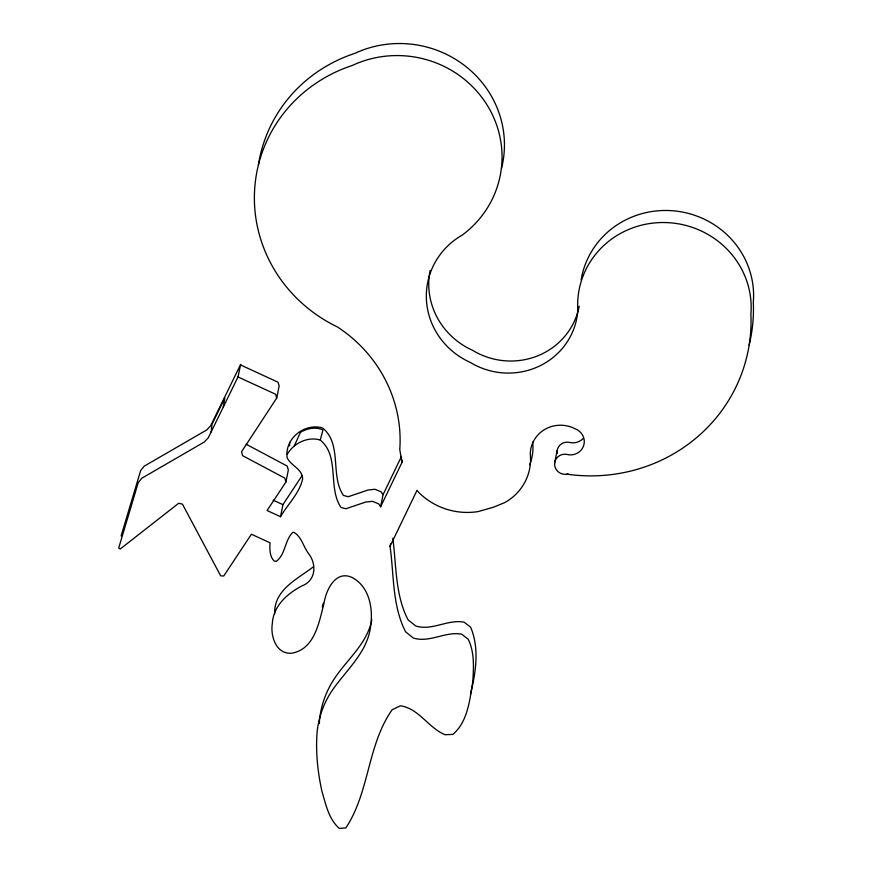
<?xml version="1.0" encoding="UTF-8"?>
<svg xmlns="http://www.w3.org/2000/svg" width="872" height="872" viewBox="0 0 872 872"><rect width="100%" height="100%" fill="white"/><g stroke="black" fill="none" stroke-linecap="round" stroke-linejoin="round"><path stroke-width="1.31" d="M287.248 454.334C293.395 443.325 307.881 436.142 320.231 440.055C340.091 456.176 327.512 487.797 341.039 507.493L345.879 508.758L365.739 502.032L372.562 501.324L378.699 503.885L380.628 506.752L383.037 494.697L381.108 491.83L374.971 489.268L368.148 489.988L348.288 496.702L343.448 495.449C329.91 475.741 342.5 444.131 322.64 427.999C304.764 422.528 284.141 438.703 287.215 457.964C291.095 465.942 302.682 469.016 302.606 479.088C299.347 493.585 287.771 504.158 280.533 516.704L267.083 510.523L285.918 482.074L288.327 470.019L287.27 466.106L246.209 444.251M289.624 445.908L289.657 442.278M319.37 723.662L319.446 720.981A98.209 94.547 11.3 0 1 333.976 679.299C346.162 660.529 365.019 645.64 371.047 623.284M274.669 613.844C273.841 589.712 297.265 579.226 313.408 566.8M211.155 431.891L211.929 424.392L224.813 398.035L223.254 407.126M285.918 482.074L284.861 478.15L242.634 455.685L241.555 451.761L276.74 397.992L275.585 394.231L238.002 376.944L240.661 364.387L210.675 425.754L206.762 429.929L144.12 466.226L140.654 470.575L121.099 535.986M276.74 397.992L279.149 385.947L277.994 382.176L240.41 364.888M280.533 516.704L282.942 504.648L301.941 475.807M380.628 506.752L401.938 462.509L402.417 460.1M238.002 376.944L238.252 376.432L208.266 437.809L204.353 441.984L141.711 478.281L138.245 482.63L118.69 548.03L120.205 549.011L178.651 503.297L182.422 504.103L220.681 575.836L223.733 576.011L251.398 534.22L270.058 542.809C269.655 548.924 269.481 556.238 274.07 560.947L276.217 561.426C285.569 554.559 284.708 540.269 292.73 532.4L293.929 532.323C301.603 536.705 303.085 546.308 308.557 553.589C316.983 564.391 315.893 580.697 301.799 585.973C287.248 593.636 273.307 605.931 272.337 623.502C270.211 636.298 276.413 655.112 292.294 653.117C314.923 648.735 319.021 622.161 323.959 603.544C325.954 589.973 335.818 569.231 352.648 577.787C369.357 586.921 373.172 608.416 370.698 625.791C367.722 652.605 345.77 670.306 331.567 691.354A98.209 94.547 11.3 0 0 317.037 733.025C315.642 752.569 317.746 772.123 321.91 791.22C325.823 804.257 328.602 818.961 339.273 828.4L345.857 827.888C369.575 792.332 367.276 744.906 392.149 709.754L400.466 705.786C419.029 708.565 428.37 727.869 445.047 734.736L452.917 734.377C467.937 721.482 469.703 699.9 472.809 681.577C473.649 667.363 474.684 652.332 468.166 639.176L461.659 634.184C445.276 631.132 429.7 643.1 413.35 638.053L405.622 631.84C392.095 605.604 394.09 574.812 390.046 546.33L390.525 543.921M554.657 462.945L557.066 450.889M371.308 622.096L371.821 619.709M320.231 440.055L322.902 430.125L322.313 429.623C315.097 426.724 306.911 428.468 300.415 432.359L294.3 445.941M322.248 607.13L323.316 603.217M470.477 694.33C475.763 672.639 479.687 648.299 470.575 627.121L464.068 622.139C447.674 619.087 432.109 631.056 415.759 626.009L408.031 619.785C395.103 594.726 396.389 565.514 392.825 538.188M383.037 494.697L401.469 456.438M390.046 546.33L417.045 490.271L418.582 492.255A66.708 64.223 11.3 0 0 478.194 511.57L493.716 507.133L504.67 502.621A52.44 50.489 11.3 0 0 530.274 454.105A30.716 29.572 11.3 0 1 575.16 428.795A14.007 13.483 11.3 0 1 583.597 445.777A14.007 13.483 11.3 0 1 566.462 454.323A10.453 10.061 11.3 0 0 554.625 464.94A10.453 10.061 11.3 0 0 568.097 473.954L567.029 474.194A162.846 156.775 11.3 0 0 750.901 314.291A86.884 83.647 11.3 0 0 665.249 222.545A86.884 83.647 11.3 0 0 577.82 310.258A70.741 68.103 11.3 0 1 470.248 362.403A74.698 71.907 11.3 0 1 426.463 300.448A74.698 71.907 11.3 0 1 462.356 235.015A103.615 99.746 11.3 0 0 486.02 103.321A103.615 99.746 11.3 0 0 352.321 65.454A147.324 141.831 11.3 0 0 254.602 190.074A147.324 141.831 11.3 0 0 337.29 326.891A139.782 134.561 11.3 0 1 399.79 449.571L401.938 462.509M273.165 500.157L282.942 504.648M258.417 164.841A147.324 141.831 11.3 0 1 354.73 53.41A103.615 99.746 11.3 0 1 465.495 66.239A103.615 99.746 11.3 0 1 501.498 168.503M430.103 270.429A74.698 71.907 11.3 0 0 472.657 350.348A70.741 68.103 11.3 0 0 579.193 306.225M581.155 279.738A86.884 83.647 11.3 0 1 677.228 211.231A86.884 83.647 11.3 0 1 753.31 302.246A162.846 156.775 11.3 0 1 749.135 345.05M557.11 453.56A10.453 10.061 11.3 0 1 568.871 442.278A14.007 13.483 11.3 0 0 583.096 438.54M532.683 442.05A52.44 50.489 11.3 0 1 529.729 464.787"/></g></svg>
